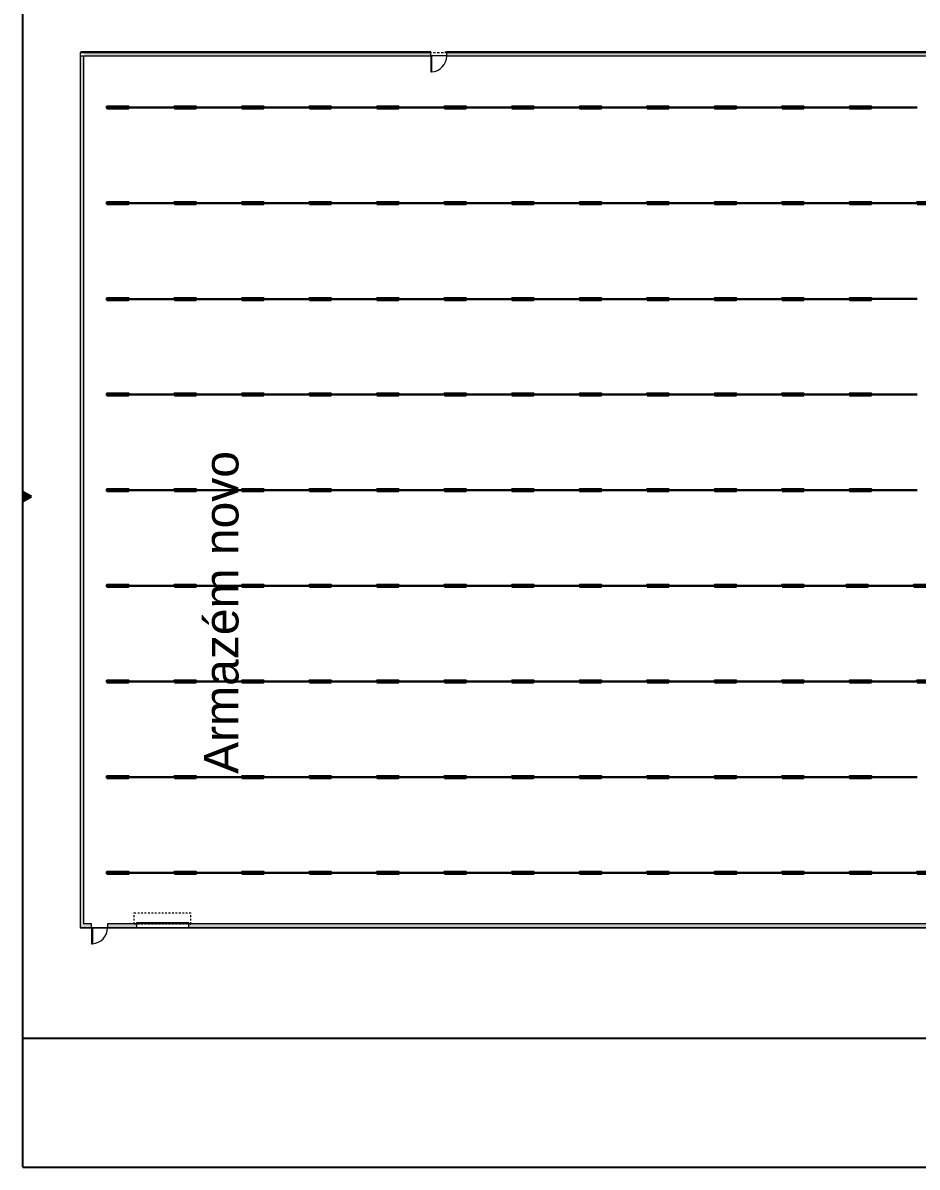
# Model space of a CAD drawing. Header units: millimetres. Extents: x -32 to 1412, y -324 to 2887.
# Drawn here: x 1207.4 to 1259.4, y 1829 to 1895.6 of the extents above; entities that cross this region are included whole.
import ezdxf

# ---------------------------------------------------------------- set-up
doc = ezdxf.new("R2010")
doc.units = ezdxf.units.MM
doc.header["$LTSCALE"] = 0.5
doc.linetypes.add('HIDDEN', pattern=[9.525, 6.35, -3.175])
doc.linetypes.add('Tracejado - 0_53_0_53', pattern=[0.00106, 0.00053, -0.00053])
doc.layers.get('0').update_dxf_attribs({"linetype": 'CONTINUOUS'})
for name, color, linetype, lineweight in [('Arq_Paredes', 7, 'CONTINUOUS', 5), ('Arq_Paredes_C', 7, 'CONTINUOUS', 9), ('Arq_pavimentos', 7, 'CONTINUOUS', 5), ('Arq_Portas', 7, 'CONTINUOUS', 5), ('Arq_Portas Folhas C', 7, 'CONTINUOUS', 9), ('arquitetura', 252, 'CONTINUOUS', 5), ('luminarias', 1, 'CONTINUOUS', 30), ('quadros eletricos', 3, 'CONTINUOUS', 30)]:
    doc.layers.add(name, color=color, linetype=linetype, lineweight=lineweight)
doc.layers.add('ESQUADRIA', color=7, linetype='CONTINUOUS')
doc.styles.add('Arial nw', font='ARIALN.TTF')

msp = doc.modelspace()

# ---------------------------------------------------------------- hatches: boundary and pattern name
msp.add_hatch(color=7).paths.add_polyline_path([(1207.902, 1868.02), (1207.403, 1868.308), (1207.403, 1867.732)])
at = {"layer": 'Arq_Paredes'}
for points in [[(1217.006, 1893.86), (1210.97, 1893.86), (1210.97, 1893.66), (1217.006, 1893.66)], [(1210.956, 1893.66), (1210.73, 1893.66), (1210.73, 1842.938), (1210.956, 1842.938), (1210.956, 1893.02)]]:
    msp.add_hatch(color=252, dxfattribs=at).paths.add_polyline_path(points, flags=0)
h = msp.add_hatch(color=252, dxfattribs=at)
h.paths.add_polyline_path([(1293.29, 1893.66), (1293.29, 1893.9), (1279.02, 1893.9), (1279.02, 1893.66), (1292.925, 1893.66)], flags=0)
h.paths.add_polyline_path([(1278.09, 1893.66), (1278.09, 1893.9), (1277.755, 1893.9), (1277.755, 1893.66)], flags=0)
h.paths.add_polyline_path([(1274.755, 1893.9), (1272.055, 1893.9), (1272.055, 1893.66), (1274.755, 1893.66)], flags=0)
h.paths.add_polyline_path([(1269.055, 1893.66), (1269.055, 1893.9), (1268.72, 1893.9), (1268.72, 1893.66)], flags=0)
h.paths.add_polyline_path([(1267.79, 1893.9), (1232.061, 1893.9), (1232.061, 1893.66), (1267.79, 1893.66)], flags=0)
h.paths.add_polyline_path([(1231.131, 1893.9), (1217.006, 1893.9), (1217.006, 1893.66), (1231.131, 1893.66)], flags=0)
h = msp.add_hatch(color=252, dxfattribs=at)
h.paths.add_polyline_path([(1293.304, 1843.164), (1267.375, 1843.164), (1267.375, 1842.938), (1293.304, 1842.938)], flags=0)
h.paths.add_polyline_path([(1266.445, 1842.938), (1266.445, 1843.164), (1217.035, 1843.164), (1217.035, 1842.938), (1264.213, 1842.938)], flags=0)
h.paths.add_polyline_path([(1214.035, 1843.164), (1212.326, 1843.164), (1212.326, 1842.938), (1214.035, 1842.938)], flags=0)
h.paths.add_polyline_path([(1211.396, 1842.938), (1211.396, 1843.164), (1210.956, 1843.164), (1210.956, 1842.938)], flags=0)

# ---------------------------------------------------------------- linework, layer by layer
at = {"color": 7}
msp.add_lwpolyline([(1207.902, 1868.02), (1207.403, 1868.308), (1207.403, 1867.732)], close=True, dxfattribs=at)
at = {"layer": 'Arq_Paredes_C', "color": 252}
for p, q in [((1217.006, 1893.86), (1210.97, 1893.86)), ((1231.131, 1893.9), (1217.206, 1893.9)), ((1231.131, 1893.66), (1231.131, 1893.9)), ((1267.79, 1893.9), (1232.061, 1893.9)), ((1232.061, 1893.9), (1232.061, 1893.66)), ((1210.73, 1893.66), (1231.131, 1893.66)), ((1210.956, 1843.164), (1210.956, 1893.66)), ((1232.061, 1893.66), (1267.79, 1893.66)), ((1210.73, 1843.02), (1210.73, 1842.938)), ((1210.73, 1842.938), (1211.396, 1842.938)), ((1211.396, 1843.164), (1210.956, 1843.164)), ((1211.396, 1842.938), (1211.396, 1843.164)), ((1214.035, 1843.164), (1212.326, 1843.164)), ((1212.326, 1843.164), (1212.326, 1842.938)), ((1212.326, 1842.938), (1214.035, 1842.938)), ((1214.035, 1842.938), (1214.035, 1843.164)), ((1266.445, 1843.164), (1217.035, 1843.164)), ((1217.035, 1843.164), (1217.035, 1842.938)), ((1217.035, 1842.938), (1266.445, 1842.938))]:
    msp.add_line(p, q, dxfattribs=at)
at = {"layer": 'Arq_pavimentos', "color": 252}
for p, q in [((1232.061, 1893.66), (1231.131, 1893.66)), ((1212.326, 1842.938), (1211.396, 1842.938)), ((1211.396, 1842.938), (1212.326, 1842.938)), ((1217.035, 1842.938), (1214.035, 1842.938)), ((1214.035, 1842.938), (1217.035, 1842.938))]:
    msp.add_line(p, q, dxfattribs=at)
at = {"layer": 'Arq_Portas', "color": 252, "linetype": 'Tracejado - 0_53_0_53'}
for p, q in [((1213.885, 1843.799), (1217.185, 1843.799)), ((1213.885, 1843.164), (1213.885, 1843.799)), ((1217.185, 1843.164), (1217.185, 1843.799)), ((1213.885, 1843.164), (1217.185, 1843.164))]:
    msp.add_line(p, q, dxfattribs=at)
at = {"layer": 'Arq_Portas', "color": 252}
for centre in [(1231.131, 1893.66), (1211.396, 1842.938)]:
    msp.add_arc(centre, 0.932, 273.0763, 0, dxfattribs=at)
at = {"layer": 'Arq_Portas Folhas C', "color": 252}
for p, q in [((1231.131, 1893.66), (1231.131, 1892.73)), ((1231.131, 1893.66), (1231.181, 1893.66)), ((1231.181, 1893.66), (1231.181, 1892.73)), ((1231.131, 1892.73), (1231.181, 1892.73)), ((1214.035, 1843.24), (1217.035, 1843.24)), ((1214.035, 1843.164), (1214.035, 1843.24)), ((1217.035, 1843.24), (1217.035, 1843.164)), ((1211.396, 1842.938), (1211.396, 1842.008)), ((1211.396, 1842.938), (1211.446, 1842.938)), ((1211.446, 1842.938), (1211.446, 1842.008)), ((1217.035, 1843.164), (1214.035, 1843.164)), ((1211.396, 1842.008), (1211.446, 1842.008))]:
    msp.add_line(p, q, dxfattribs=at)
at = {"layer": 'arquitetura', "color": 252}
for p, q in [((1210.735, 1893.86), (1231.06, 1893.86)), ((1210.735, 1893.86), (1210.735, 1842.96)), ((1210.765, 1893.89), (1231.06, 1893.89)), ((1210.795, 1893.92), (1231.06, 1893.92)), ((1231.96, 1893.89), (1271.74, 1893.89)), ((1231.96, 1893.86), (1271.74, 1893.86)), ((1210.735, 1842.96), (1293.465, 1842.96))]:
    msp.add_line(p, q, dxfattribs=at)
at = {"layer": 'arquitetura', "color": 252, "linetype": 'HIDDEN', "ltscale": 0.04}
msp.add_line((1231.06, 1893.86), (1231.96, 1893.86), dxfattribs=at)
at = {"layer": 'ESQUADRIA'}
for p, q in [((1207.403, 1829.015), (1207.403, 1955.163)), ((1207.403, 1836.516), (1296.515, 1836.516)), ((1207.403, 1829.015), (1296.515, 1829.015))]:
    msp.add_line(p, q, dxfattribs=at)
at = {"layer": 'luminarias', "ltscale": 10}
for points in [[(1212.291, 1890.605), (1213.551, 1890.605), (1213.551, 1890.725), (1212.291, 1890.725), (1212.291, 1890.605)], [(1216.219, 1890.605), (1217.479, 1890.605), (1217.479, 1890.725), (1216.219, 1890.725), (1216.219, 1890.605)], [(1220.148, 1890.605), (1221.408, 1890.605), (1221.408, 1890.725), (1220.148, 1890.725), (1220.148, 1890.605)], [(1224.077, 1890.605), (1225.337, 1890.605), (1225.337, 1890.725), (1224.077, 1890.725), (1224.077, 1890.605)], [(1228.006, 1890.605), (1229.266, 1890.605), (1229.266, 1890.725), (1228.006, 1890.725), (1228.006, 1890.605)], [(1231.934, 1890.605), (1233.194, 1890.605), (1233.194, 1890.725), (1231.934, 1890.725), (1231.934, 1890.605)], [(1235.863, 1890.605), (1237.123, 1890.605), (1237.123, 1890.725), (1235.863, 1890.725), (1235.863, 1890.605)], [(1239.792, 1890.605), (1241.052, 1890.605), (1241.052, 1890.725), (1239.792, 1890.725), (1239.792, 1890.605)], [(1243.721, 1890.605), (1244.981, 1890.605), (1244.981, 1890.725), (1243.721, 1890.725), (1243.721, 1890.605)], [(1247.649, 1890.605), (1248.909, 1890.605), (1248.909, 1890.725), (1247.649, 1890.725), (1247.649, 1890.605)], [(1251.578, 1890.605), (1252.838, 1890.605), (1252.838, 1890.725), (1251.578, 1890.725), (1251.578, 1890.605)], [(1255.507, 1890.605), (1256.767, 1890.605), (1256.767, 1890.725), (1255.507, 1890.725), (1255.507, 1890.605)], [(1212.291, 1885.039), (1213.551, 1885.039), (1213.551, 1885.159), (1212.291, 1885.159), (1212.291, 1885.039)], [(1216.219, 1885.039), (1217.479, 1885.039), (1217.479, 1885.159), (1216.219, 1885.159), (1216.219, 1885.039)], [(1220.148, 1885.039), (1221.408, 1885.039), (1221.408, 1885.159), (1220.148, 1885.159), (1220.148, 1885.039)], [(1224.077, 1885.039), (1225.337, 1885.039), (1225.337, 1885.159), (1224.077, 1885.159), (1224.077, 1885.039)], [(1228.006, 1885.039), (1229.266, 1885.039), (1229.266, 1885.159), (1228.006, 1885.159), (1228.006, 1885.039)], [(1231.934, 1885.039), (1233.194, 1885.039), (1233.194, 1885.159), (1231.934, 1885.159), (1231.934, 1885.039)], [(1235.863, 1885.039), (1237.123, 1885.039), (1237.123, 1885.159), (1235.863, 1885.159), (1235.863, 1885.039)], [(1239.792, 1885.039), (1241.052, 1885.039), (1241.052, 1885.159), (1239.792, 1885.159), (1239.792, 1885.039)], [(1243.721, 1885.039), (1244.981, 1885.039), (1244.981, 1885.159), (1243.721, 1885.159), (1243.721, 1885.039)], [(1247.649, 1885.039), (1248.909, 1885.039), (1248.909, 1885.159), (1247.649, 1885.159), (1247.649, 1885.039)], [(1251.578, 1885.039), (1252.838, 1885.039), (1252.838, 1885.159), (1251.578, 1885.159), (1251.578, 1885.039)], [(1255.507, 1885.039), (1256.767, 1885.039), (1256.767, 1885.159), (1255.507, 1885.159), (1255.507, 1885.039)], [(1259.436, 1885.039), (1260.696, 1885.039), (1260.696, 1885.159), (1259.436, 1885.159), (1259.436, 1885.039)], [(1212.291, 1879.454), (1213.551, 1879.454), (1213.551, 1879.574), (1212.291, 1879.574), (1212.291, 1879.454)], [(1216.219, 1879.454), (1217.479, 1879.454), (1217.479, 1879.574), (1216.219, 1879.574), (1216.219, 1879.454)], [(1220.148, 1879.454), (1221.408, 1879.454), (1221.408, 1879.574), (1220.148, 1879.574), (1220.148, 1879.454)], [(1224.077, 1879.454), (1225.337, 1879.454), (1225.337, 1879.574), (1224.077, 1879.574), (1224.077, 1879.454)], [(1228.006, 1879.454), (1229.266, 1879.454), (1229.266, 1879.574), (1228.006, 1879.574), (1228.006, 1879.454)], [(1231.934, 1879.454), (1233.194, 1879.454), (1233.194, 1879.574), (1231.934, 1879.574), (1231.934, 1879.454)], [(1235.863, 1879.454), (1237.123, 1879.454), (1237.123, 1879.574), (1235.863, 1879.574), (1235.863, 1879.454)], [(1239.792, 1879.454), (1241.052, 1879.454), (1241.052, 1879.574), (1239.792, 1879.574), (1239.792, 1879.454)], [(1243.721, 1879.454), (1244.981, 1879.454), (1244.981, 1879.574), (1243.721, 1879.574), (1243.721, 1879.454)], [(1247.649, 1879.454), (1248.909, 1879.454), (1248.909, 1879.574), (1247.649, 1879.574), (1247.649, 1879.454)], [(1251.578, 1879.454), (1252.838, 1879.454), (1252.838, 1879.574), (1251.578, 1879.574), (1251.578, 1879.454)], [(1255.507, 1879.454), (1256.767, 1879.454), (1256.767, 1879.574), (1255.507, 1879.574), (1255.507, 1879.454)], [(1212.291, 1873.907), (1213.551, 1873.907), (1213.551, 1874.027), (1212.291, 1874.027), (1212.291, 1873.907)], [(1216.219, 1873.907), (1217.479, 1873.907), (1217.479, 1874.027), (1216.219, 1874.027), (1216.219, 1873.907)], [(1220.148, 1873.907), (1221.408, 1873.907), (1221.408, 1874.027), (1220.148, 1874.027), (1220.148, 1873.907)], [(1224.077, 1873.907), (1225.337, 1873.907), (1225.337, 1874.027), (1224.077, 1874.027), (1224.077, 1873.907)], [(1228.006, 1873.907), (1229.266, 1873.907), (1229.266, 1874.027), (1228.006, 1874.027), (1228.006, 1873.907)], [(1231.934, 1873.907), (1233.194, 1873.907), (1233.194, 1874.027), (1231.934, 1874.027), (1231.934, 1873.907)], [(1235.863, 1873.907), (1237.123, 1873.907), (1237.123, 1874.027), (1235.863, 1874.027), (1235.863, 1873.907)], [(1239.792, 1873.907), (1241.052, 1873.907), (1241.052, 1874.027), (1239.792, 1874.027), (1239.792, 1873.907)], [(1243.721, 1873.907), (1244.981, 1873.907), (1244.981, 1874.027), (1243.721, 1874.027), (1243.721, 1873.907)], [(1247.649, 1873.907), (1248.909, 1873.907), (1248.909, 1874.027), (1247.649, 1874.027), (1247.649, 1873.907)], [(1251.578, 1873.907), (1252.838, 1873.907), (1252.838, 1874.027), (1251.578, 1874.027), (1251.578, 1873.907)], [(1255.507, 1873.907), (1256.767, 1873.907), (1256.767, 1874.027), (1255.507, 1874.027), (1255.507, 1873.907)], [(1212.291, 1868.341), (1213.551, 1868.341), (1213.551, 1868.461), (1212.291, 1868.461), (1212.291, 1868.341)], [(1216.219, 1868.341), (1217.479, 1868.341), (1217.479, 1868.461), (1216.219, 1868.461), (1216.219, 1868.341)], [(1220.148, 1868.341), (1221.408, 1868.341), (1221.408, 1868.461), (1220.148, 1868.461), (1220.148, 1868.341)], [(1224.077, 1868.341), (1225.337, 1868.341), (1225.337, 1868.461), (1224.077, 1868.461), (1224.077, 1868.341)], [(1228.006, 1868.341), (1229.266, 1868.341), (1229.266, 1868.461), (1228.006, 1868.461), (1228.006, 1868.341)], [(1231.934, 1868.341), (1233.194, 1868.341), (1233.194, 1868.461), (1231.934, 1868.461), (1231.934, 1868.341)], [(1235.863, 1868.341), (1237.123, 1868.341), (1237.123, 1868.461), (1235.863, 1868.461), (1235.863, 1868.341)], [(1239.792, 1868.341), (1241.052, 1868.341), (1241.052, 1868.461), (1239.792, 1868.461), (1239.792, 1868.341)], [(1243.721, 1868.341), (1244.981, 1868.341), (1244.981, 1868.461), (1243.721, 1868.461), (1243.721, 1868.341)], [(1247.649, 1868.341), (1248.909, 1868.341), (1248.909, 1868.461), (1247.649, 1868.461), (1247.649, 1868.341)], [(1251.578, 1868.341), (1252.838, 1868.341), (1252.838, 1868.461), (1251.578, 1868.461), (1251.578, 1868.341)], [(1255.507, 1868.341), (1256.767, 1868.341), (1256.767, 1868.461), (1255.507, 1868.461), (1255.507, 1868.341)], [(1212.291, 1862.775), (1213.551, 1862.775), (1213.551, 1862.895), (1212.291, 1862.895), (1212.291, 1862.775)], [(1216.219, 1862.775), (1217.479, 1862.775), (1217.479, 1862.895), (1216.219, 1862.895), (1216.219, 1862.775)], [(1220.148, 1862.775), (1221.408, 1862.775), (1221.408, 1862.895), (1220.148, 1862.895), (1220.148, 1862.775)], [(1224.077, 1862.775), (1225.337, 1862.775), (1225.337, 1862.895), (1224.077, 1862.895), (1224.077, 1862.775)], [(1228.006, 1862.775), (1229.266, 1862.775), (1229.266, 1862.895), (1228.006, 1862.895), (1228.006, 1862.775)], [(1231.934, 1862.775), (1233.194, 1862.775), (1233.194, 1862.895), (1231.934, 1862.895), (1231.934, 1862.775)], [(1235.863, 1862.775), (1237.123, 1862.775), (1237.123, 1862.895), (1235.863, 1862.895), (1235.863, 1862.775)], [(1239.792, 1862.775), (1241.052, 1862.775), (1241.052, 1862.895), (1239.792, 1862.895), (1239.792, 1862.775)], [(1243.721, 1862.775), (1244.981, 1862.775), (1244.981, 1862.895), (1243.721, 1862.895), (1243.721, 1862.775)], [(1247.649, 1862.775), (1248.909, 1862.775), (1248.909, 1862.895), (1247.649, 1862.895), (1247.649, 1862.775)], [(1251.578, 1862.775), (1252.838, 1862.775), (1252.838, 1862.895), (1251.578, 1862.895), (1251.578, 1862.775)], [(1255.312, 1862.775), (1256.572, 1862.775), (1256.572, 1862.895), (1255.312, 1862.895), (1255.312, 1862.775)], [(1259.241, 1862.775), (1260.501, 1862.775), (1260.501, 1862.895), (1259.241, 1862.895), (1259.241, 1862.775)], [(1212.291, 1857.209), (1213.551, 1857.209), (1213.551, 1857.329), (1212.291, 1857.329), (1212.291, 1857.209)], [(1216.219, 1857.209), (1217.479, 1857.209), (1217.479, 1857.329), (1216.219, 1857.329), (1216.219, 1857.209)], [(1220.148, 1857.209), (1221.408, 1857.209), (1221.408, 1857.329), (1220.148, 1857.329), (1220.148, 1857.209)], [(1224.077, 1857.209), (1225.337, 1857.209), (1225.337, 1857.329), (1224.077, 1857.329), (1224.077, 1857.209)], [(1228.006, 1857.209), (1229.266, 1857.209), (1229.266, 1857.329), (1228.006, 1857.329), (1228.006, 1857.209)], [(1231.934, 1857.209), (1233.194, 1857.209), (1233.194, 1857.329), (1231.934, 1857.329), (1231.934, 1857.209)], [(1235.863, 1857.209), (1237.123, 1857.209), (1237.123, 1857.329), (1235.863, 1857.329), (1235.863, 1857.209)], [(1239.792, 1857.209), (1241.052, 1857.209), (1241.052, 1857.329), (1239.792, 1857.329), (1239.792, 1857.209)], [(1243.721, 1857.209), (1244.981, 1857.209), (1244.981, 1857.329), (1243.721, 1857.329), (1243.721, 1857.209)], [(1247.649, 1857.209), (1248.909, 1857.209), (1248.909, 1857.329), (1247.649, 1857.329), (1247.649, 1857.209)], [(1251.578, 1857.209), (1252.838, 1857.209), (1252.838, 1857.329), (1251.578, 1857.329), (1251.578, 1857.209)], [(1255.507, 1857.209), (1256.767, 1857.209), (1256.767, 1857.329), (1255.507, 1857.329), (1255.507, 1857.209)], [(1259.436, 1857.209), (1260.696, 1857.209), (1260.696, 1857.329), (1259.436, 1857.329), (1259.436, 1857.209)], [(1212.291, 1851.643), (1213.551, 1851.643), (1213.551, 1851.763), (1212.291, 1851.763), (1212.291, 1851.643)], [(1216.219, 1851.643), (1217.479, 1851.643), (1217.479, 1851.763), (1216.219, 1851.763), (1216.219, 1851.643)], [(1220.148, 1851.643), (1221.408, 1851.643), (1221.408, 1851.763), (1220.148, 1851.763), (1220.148, 1851.643)], [(1224.077, 1851.643), (1225.337, 1851.643), (1225.337, 1851.763), (1224.077, 1851.763), (1224.077, 1851.643)], [(1228.006, 1851.643), (1229.266, 1851.643), (1229.266, 1851.763), (1228.006, 1851.763), (1228.006, 1851.643)], [(1231.934, 1851.643), (1233.194, 1851.643), (1233.194, 1851.763), (1231.934, 1851.763), (1231.934, 1851.643)], [(1235.863, 1851.643), (1237.123, 1851.643), (1237.123, 1851.763), (1235.863, 1851.763), (1235.863, 1851.643)], [(1239.792, 1851.643), (1241.052, 1851.643), (1241.052, 1851.763), (1239.792, 1851.763), (1239.792, 1851.643)], [(1243.721, 1851.643), (1244.981, 1851.643), (1244.981, 1851.763), (1243.721, 1851.763), (1243.721, 1851.643)], [(1247.649, 1851.643), (1248.909, 1851.643), (1248.909, 1851.763), (1247.649, 1851.763), (1247.649, 1851.643)], [(1251.578, 1851.643), (1252.838, 1851.643), (1252.838, 1851.763), (1251.578, 1851.763), (1251.578, 1851.643)], [(1255.507, 1851.643), (1256.767, 1851.643), (1256.767, 1851.763), (1255.507, 1851.763), (1255.507, 1851.643)], [(1212.291, 1846.077), (1213.551, 1846.077), (1213.551, 1846.197), (1212.291, 1846.197), (1212.291, 1846.077)], [(1216.219, 1846.077), (1217.479, 1846.077), (1217.479, 1846.197), (1216.219, 1846.197), (1216.219, 1846.077)], [(1220.148, 1846.077), (1221.408, 1846.077), (1221.408, 1846.197), (1220.148, 1846.197), (1220.148, 1846.077)], [(1224.077, 1846.077), (1225.337, 1846.077), (1225.337, 1846.197), (1224.077, 1846.197), (1224.077, 1846.077)], [(1228.006, 1846.077), (1229.266, 1846.077), (1229.266, 1846.197), (1228.006, 1846.197), (1228.006, 1846.077)], [(1231.934, 1846.077), (1233.194, 1846.077), (1233.194, 1846.197), (1231.934, 1846.197), (1231.934, 1846.077)], [(1235.863, 1846.077), (1237.123, 1846.077), (1237.123, 1846.197), (1235.863, 1846.197), (1235.863, 1846.077)], [(1239.792, 1846.077), (1241.052, 1846.077), (1241.052, 1846.197), (1239.792, 1846.197), (1239.792, 1846.077)], [(1243.721, 1846.077), (1244.981, 1846.077), (1244.981, 1846.197), (1243.721, 1846.197), (1243.721, 1846.077)], [(1247.649, 1846.077), (1248.909, 1846.077), (1248.909, 1846.197), (1247.649, 1846.197), (1247.649, 1846.077)], [(1251.578, 1846.077), (1252.838, 1846.077), (1252.838, 1846.197), (1251.578, 1846.197), (1251.578, 1846.077)], [(1255.507, 1846.077), (1256.767, 1846.077), (1256.767, 1846.197), (1255.507, 1846.197), (1255.507, 1846.077)], [(1259.436, 1846.077), (1260.696, 1846.077), (1260.696, 1846.197), (1259.436, 1846.197), (1259.436, 1846.077)]]:
    msp.add_lwpolyline(points, dxfattribs=at)
at = {"layer": 'quadros eletricos', "ltscale": 10}
for p, q in [((1216.219, 1890.665), (1213.551, 1890.665)), ((1220.148, 1890.665), (1217.479, 1890.665)), ((1224.077, 1890.665), (1221.408, 1890.665)), ((1228.006, 1890.665), (1225.337, 1890.665)), ((1231.934, 1890.665), (1229.266, 1890.665)), ((1235.863, 1890.665), (1233.194, 1890.665)), ((1239.792, 1890.665), (1237.123, 1890.665)), ((1243.721, 1890.665), (1241.052, 1890.665)), ((1247.649, 1890.665), (1244.981, 1890.665)), ((1251.578, 1890.665), (1248.909, 1890.665)), ((1255.507, 1890.665), (1252.838, 1890.665)), ((1259.436, 1890.665), (1256.767, 1890.665)), ((1216.219, 1885.099), (1213.551, 1885.099)), ((1220.148, 1885.099), (1217.479, 1885.099)), ((1224.077, 1885.099), (1221.408, 1885.099)), ((1228.006, 1885.099), (1225.337, 1885.099)), ((1231.934, 1885.099), (1229.266, 1885.099)), ((1235.863, 1885.099), (1233.194, 1885.099)), ((1239.792, 1885.099), (1237.123, 1885.099)), ((1243.721, 1885.099), (1241.052, 1885.099)), ((1247.649, 1885.099), (1244.981, 1885.099)), ((1251.578, 1885.099), (1248.909, 1885.099)), ((1255.507, 1885.099), (1252.838, 1885.099)), ((1259.436, 1885.099), (1256.767, 1885.099)), ((1216.219, 1879.514), (1213.551, 1879.514)), ((1220.148, 1879.514), (1217.479, 1879.514)), ((1224.077, 1879.514), (1221.408, 1879.514)), ((1228.006, 1879.514), (1225.337, 1879.514)), ((1231.934, 1879.514), (1229.266, 1879.514)), ((1235.863, 1879.514), (1233.194, 1879.514)), ((1239.792, 1879.514), (1237.123, 1879.514)), ((1243.721, 1879.514), (1241.052, 1879.514)), ((1247.649, 1879.514), (1244.981, 1879.514)), ((1251.578, 1879.514), (1248.909, 1879.514)), ((1255.507, 1879.514), (1252.838, 1879.514)), ((1259.436, 1879.533), (1256.767, 1879.533)), ((1216.219, 1873.967), (1213.551, 1873.967)), ((1220.148, 1873.967), (1217.479, 1873.967)), ((1224.077, 1873.967), (1221.408, 1873.967)), ((1228.006, 1873.967), (1225.337, 1873.967)), ((1231.934, 1873.967), (1229.266, 1873.967)), ((1235.863, 1873.967), (1233.194, 1873.967)), ((1239.792, 1873.967), (1237.123, 1873.967)), ((1243.721, 1873.967), (1241.052, 1873.967)), ((1247.649, 1873.967), (1244.981, 1873.967)), ((1251.578, 1873.967), (1248.909, 1873.967)), ((1255.507, 1873.967), (1252.838, 1873.967)), ((1259.436, 1873.967), (1256.767, 1873.967)), ((1216.219, 1868.401), (1213.551, 1868.401)), ((1220.148, 1868.401), (1217.479, 1868.401)), ((1224.077, 1868.401), (1221.408, 1868.401)), ((1228.006, 1868.401), (1225.337, 1868.401)), ((1231.934, 1868.401), (1229.266, 1868.401)), ((1235.863, 1868.401), (1233.194, 1868.401)), ((1239.792, 1868.401), (1237.123, 1868.401)), ((1243.721, 1868.401), (1241.052, 1868.401)), ((1247.649, 1868.401), (1244.981, 1868.401)), ((1251.578, 1868.401), (1248.909, 1868.401)), ((1255.507, 1868.401), (1252.838, 1868.401)), ((1259.436, 1868.401), (1256.767, 1868.401)), ((1216.219, 1862.835), (1213.551, 1862.835)), ((1220.148, 1862.835), (1217.479, 1862.835)), ((1224.077, 1862.835), (1221.408, 1862.835)), ((1228.006, 1862.835), (1225.337, 1862.835)), ((1231.934, 1862.835), (1229.266, 1862.835)), ((1235.863, 1862.835), (1233.194, 1862.835)), ((1239.792, 1862.835), (1237.123, 1862.835)), ((1243.721, 1862.835), (1241.052, 1862.835)), ((1247.649, 1862.835), (1244.981, 1862.835)), ((1251.578, 1862.835), (1248.909, 1862.835)), ((1255.312, 1862.835), (1252.838, 1862.835)), ((1259.241, 1862.835), (1256.572, 1862.835)), ((1216.219, 1857.269), (1213.551, 1857.269)), ((1220.148, 1857.269), (1217.479, 1857.269)), ((1224.077, 1857.269), (1221.408, 1857.269)), ((1228.006, 1857.269), (1225.337, 1857.269)), ((1231.934, 1857.269), (1229.266, 1857.269)), ((1235.863, 1857.269), (1233.194, 1857.269)), ((1239.792, 1857.269), (1237.123, 1857.269)), ((1243.721, 1857.269), (1241.052, 1857.269)), ((1247.649, 1857.269), (1244.981, 1857.269)), ((1251.578, 1857.269), (1248.909, 1857.269)), ((1255.507, 1857.269), (1252.838, 1857.269)), ((1259.436, 1857.269), (1256.767, 1857.269)), ((1216.219, 1851.703), (1213.551, 1851.703)), ((1220.148, 1851.703), (1217.479, 1851.703)), ((1224.077, 1851.703), (1221.408, 1851.703)), ((1228.006, 1851.703), (1225.337, 1851.703)), ((1231.934, 1851.703), (1229.266, 1851.703)), ((1235.863, 1851.703), (1233.194, 1851.703)), ((1239.792, 1851.703), (1237.123, 1851.703)), ((1243.721, 1851.703), (1241.052, 1851.703)), ((1247.649, 1851.703), (1244.981, 1851.703)), ((1251.578, 1851.703), (1248.909, 1851.703)), ((1255.507, 1851.703), (1252.838, 1851.703)), ((1259.436, 1851.703), (1256.767, 1851.703)), ((1216.219, 1846.137), (1213.551, 1846.137)), ((1220.148, 1846.137), (1217.479, 1846.137)), ((1224.077, 1846.137), (1221.408, 1846.137)), ((1228.006, 1846.137), (1225.337, 1846.137)), ((1231.934, 1846.137), (1229.266, 1846.137)), ((1235.863, 1846.137), (1233.194, 1846.137)), ((1239.792, 1846.137), (1237.123, 1846.137)), ((1243.721, 1846.137), (1241.052, 1846.137)), ((1247.649, 1846.137), (1244.981, 1846.137)), ((1251.578, 1846.137), (1248.909, 1846.137)), ((1255.507, 1846.137), (1252.838, 1846.137)), ((1259.436, 1846.137), (1256.767, 1846.137))]:
    msp.add_line(p, q, dxfattribs=at)

# ---------------------------------------------------------------- texts
at = {"insert": (1218.961, 1861.283), "char_height": 2, "attachment_point": 5, "rotation": 90, "style": 'Arial nw'}
msp.add_mtext_dynamic_manual_height_columns('{\\fArial|b0|i0|c0|p34;Armazém novo}', width=29.85448, gutter_width=2, heights=[3.301], dxfattribs=at)

doc.saveas('drawing.dxf')
